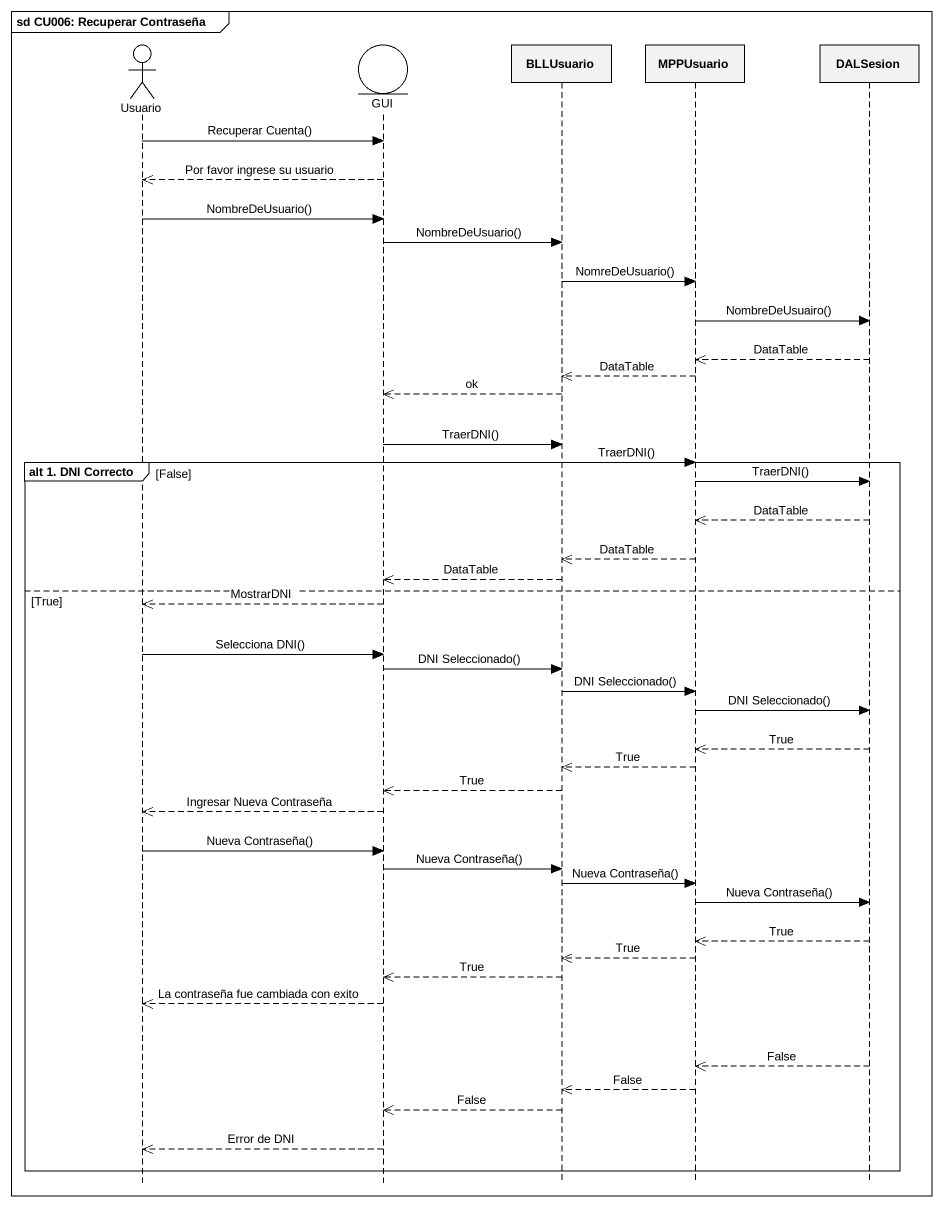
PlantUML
@startuml
mainframe sd CU006: Recuperar Contraseña
hide footbox
actor Usuario
entity GUI
participant BLLUsuario
participant MPPUsuario
participant DALSesion

Usuario -> GUI : Recuperar Cuenta()
GUI -->> Usuario : Por favor ingrese su usuario
Usuario -> GUI : NombreDeUsuario()
GUI -> BLLUsuario : NombreDeUsuario()
BLLUsuario -> MPPUsuario : NomreDeUsuario()
MPPUsuario -> DALSesion : NombreDeUsuairo()
DALSesion -->> MPPUsuario : DataTable
MPPUsuario -->> BLLUsuario : DataTable
BLLUsuario -->> GUI : ok
GUI -> BLLUsuario : TraerDNI()
group alt 1. DNI Correcto [False]
  BLLUsuario -> MPPUsuario : TraerDNI()
  MPPUsuario -> DALSesion : TraerDNI()
  DALSesion -->> MPPUsuario : DataTable
  MPPUsuario -->> BLLUsuario : DataTable
  BLLUsuario -->> GUI : DataTable
else True
  GUI -->> Usuario : MostrarDNI
  Usuario -> GUI : Selecciona DNI()
  GUI -> BLLUsuario : DNI Seleccionado()
  BLLUsuario -> MPPUsuario : DNI Seleccionado()
  MPPUsuario -> DALSesion : DNI Seleccionado()
  DALSesion -->> MPPUsuario : True
  MPPUsuario -->> BLLUsuario : True
  BLLUsuario -->> GUI : True
  GUI -->> Usuario : Ingresar Nueva Contraseña
  Usuario -> GUI : Nueva Contraseña()
  GUI -> BLLUsuario : Nueva Contraseña()
  BLLUsuario -> MPPUsuario : Nueva Contraseña()
  MPPUsuario -> DALSesion : Nueva Contraseña()
  DALSesion -->> MPPUsuario : True
  MPPUsuario -->> BLLUsuario : True
  BLLUsuario -->> GUI : True
  GUI -->> Usuario : La contraseña fue cambiada con exito
  DALSesion -->> MPPUsuario : False
  MPPUsuario -->> BLLUsuario : False
  BLLUsuario -->> GUI : False
  GUI -->> Usuario : Error de DNI
end
@enduml
